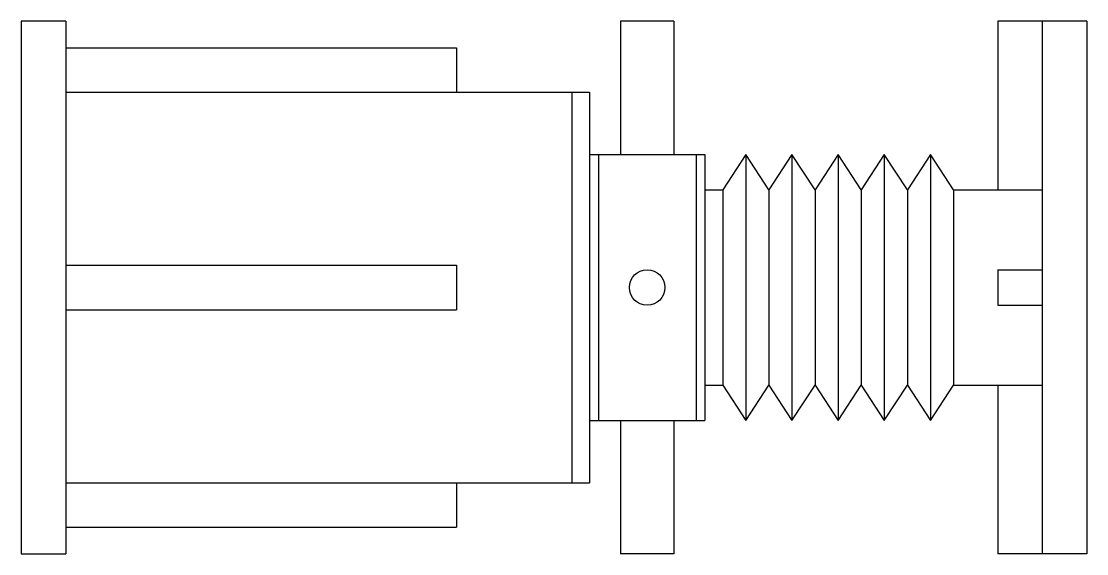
# Model space of a CAD drawing. Header units: millimetres. Extents: x 0 to 600, y -150 to 150.
import ezdxf

# ---------------------------------------------------------------- set-up
doc = ezdxf.new("R2010")
doc.units = ezdxf.units.MM

# ---------------------------------------------------------------- blocks, each defined once
blk = doc.blocks.new('SUPPORT_JACK')
for p, q in [((25, 150), (0, 150)), ((0, 150), (0, -150)), ((25, 150), (25, -150)), ((367.5, 150), (337.5, 150)), ((337.5, 150), (337.5, 75)), ((367.5, 150), (367.5, 75)), ((550, 150), (550, 55)), ((575, 150), (550, 150)), ((575, 150), (575, -150)), ((600, 150), (575, 150)), ((600, 150), (600, -150)), ((25, 135), (245, 135)), ((245, 135), (245, 110)), ((25, 110), (320, 110)), ((310, 110), (310, -110)), ((320, 110), (320, -110)), ((320, 75), (385, 75)), ((325, 75), (325, -75)), ((380, 75), (380, -75)), ((385, 75), (385, -75)), ((408, 75), (395, 55)), ((421, 55), (408, 75)), ((408, 75), (408, -75)), ((434, 75), (421, 55)), ((447, 55), (434, 75)), ((434, 75), (434, -75)), ((460, 75), (447, 55)), ((473, 55), (460, 75)), ((460, 75), (460, -75)), ((486, 75), (473, 55)), ((499, 55), (486, 75)), ((486, 75), (486, -75)), ((512, 75), (499, 55)), ((525, 55), (512, 75)), ((512, 75), (512, -75)), ((385, 55), (395, 55)), ((395, 55), (395, -55)), ((421, 55), (421, -55)), ((447, 55), (447, -55)), ((473, 55), (473, -55)), ((499, 55), (499, -55)), ((525, 55), (575, 55)), ((525, 55), (525, -55)), ((25, 12.5), (245, 12.5)), ((245, 12.5), (245, -12.5)), ((550, 10), (550, -10)), ((550, 10), (575, 10)), ((550, -10), (575, -10)), ((25, -12.5), (245, -12.5)), ((385, -55), (395, -55)), ((395, -55), (408, -75)), ((408, -75), (421, -55)), ((421, -55), (434, -75)), ((434, -75), (447, -55)), ((447, -55), (460, -75)), ((460, -75), (473, -55)), ((473, -55), (486, -75)), ((486, -75), (499, -55)), ((499, -55), (512, -75)), ((512, -75), (525, -55)), ((525, -55), (575, -55)), ((550, -55), (550, -150)), ((320, -75), (385, -75)), ((337.5, -75), (337.5, -150)), ((367.5, -75), (367.5, -150)), ((25, -110), (320, -110)), ((245, -110), (245, -135)), ((25, -135), (245, -135)), ((0, -150), (25, -150)), ((367.5, -150), (337.5, -150)), ((600, -150), (550, -150))]:
    blk.add_line(p, q)
blk.add_circle((352.5, 0), 10)

msp = doc.modelspace()

# ---------------------------------------------------------------- block references
msp.add_blockref('SUPPORT_JACK', (0, 0))

doc.saveas('drawing.dxf')
